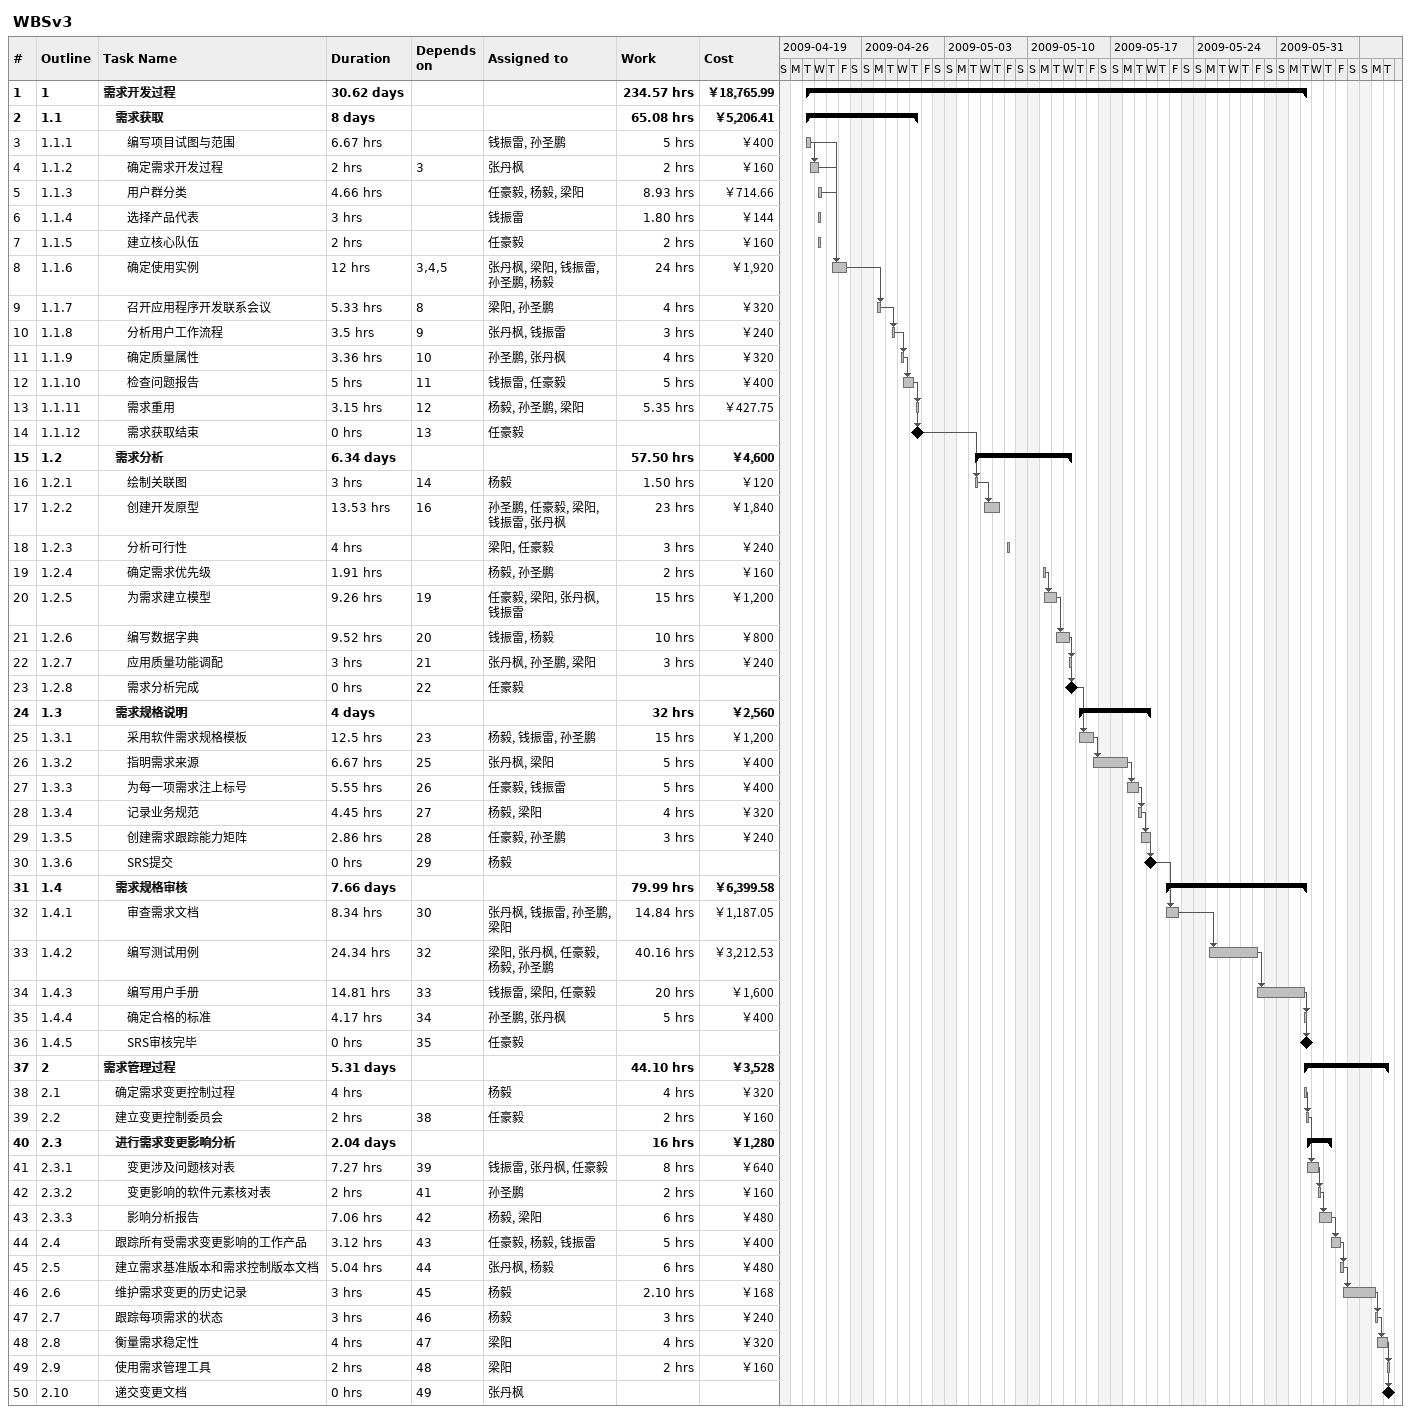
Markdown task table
WBSv3

| ID | WBS | Task | Duration | Start | Finish | Predecessors | Resources | Work (h) | Cost (￥) |
|---|---|---|---|---|---|---|---|---|---|
| 1 | 1 | **需求开发过程** | 30.62d | 2009-04-21 | 2009-06-02 |  |  | 234.57 | 18765.99 |
| 2 | 1.1 | **需求获取** | 8d | 2009-04-21 | 2009-04-30 |  |  | 65.08 | 5206.41 |
| 3 | 1.1.1 | 编写项目试图与范围 | 6.67h | 2009-04-21 | 2009-04-21 |  | 钱振雷, 孙圣鹏 | 5 | 400 |
| 4 | 1.1.2 | 确定需求开发过程 | 2h | 2009-04-21 | 2009-04-22 | 3 | 张丹枫 | 2 | 160 |
| 5 | 1.1.3 | 用户群分类 | 4.66h | 2009-04-22 | 2009-04-22 |  | 任豪毅, 杨毅, 梁阳 | 8.93 | 714.66 |
| 6 | 1.1.4 | 选择产品代表 | 3h | 2009-04-22 | 2009-04-22 |  | 钱振雷 | 1.80 | 144 |
| 7 | 1.1.5 | 建立核心队伍 | 2h | 2009-04-22 | 2009-04-22 |  | 任豪毅 | 2 | 160 |
| 8 | 1.1.6 | 确定使用实例 | 12h | 2009-04-23 | 2009-04-24 | 3, 4, 5 | 张丹枫, 梁阳, 钱振雷, 孙圣鹏, 杨毅 | 24 | 1920 |
| 9 | 1.1.7 | 召开应用程序开发联系会议 | 5.33h | 2009-04-27 | 2009-04-27 | 8 | 梁阳, 孙圣鹏 | 4 | 320 |
| 10 | 1.1.8 | 分析用户工作流程 | 3.5h | 2009-04-28 | 2009-04-28 | 9 | 张丹枫, 钱振雷 | 3 | 240 |
| 11 | 1.1.9 | 确定质量属性 | 3.36h | 2009-04-29 | 2009-04-29 | 10 | 孙圣鹏, 张丹枫 | 4 | 320 |
| 12 | 1.1.10 | 检查问题报告 | 5h | 2009-04-29 | 2009-04-30 | 11 | 钱振雷, 任豪毅 | 5 | 400 |
| 13 | 1.1.11 | 需求重用 | 3.15h | 2009-04-30 | 2009-04-30 | 12 | 杨毅, 孙圣鹏, 梁阳 | 5.35 | 427.75 |
| 14 | 1.1.12 | 需求获取结束 | 0h | 2009-04-30 | 2009-04-30 | 13 | 任豪毅 |  |  |
| 15 | 1.2 | **需求分析** | 6.34d | 2009-05-05 | 2009-05-13 |  |  | 57.50 | 4600 |
| 16 | 1.2.1 | 绘制关联图 | 3h | 2009-05-05 | 2009-05-05 | 14 | 杨毅 | 1.50 | 120 |
| 17 | 1.2.2 | 创建开发原型 | 13.53h | 2009-05-06 | 2009-05-07 | 16 | 孙圣鹏, 任豪毅, 梁阳, 钱振雷, 张丹枫 | 23 | 1840 |
| 18 | 1.2.3 | 分析可行性 | 4h | 2009-05-08 | 2009-05-08 |  | 梁阳, 任豪毅 | 3 | 240 |
| 19 | 1.2.4 | 确定需求优先级 | 1.91h | 2009-05-11 | 2009-05-11 |  | 杨毅, 孙圣鹏 | 2 | 160 |
| 20 | 1.2.5 | 为需求建立模型 | 9.26h | 2009-05-11 | 2009-05-12 | 19 | 任豪毅, 梁阳, 张丹枫, 钱振雷 | 15 | 1200 |
| 21 | 1.2.6 | 编写数据字典 | 9.52h | 2009-05-12 | 2009-05-13 | 20 | 钱振雷, 杨毅 | 10 | 800 |
| 22 | 1.2.7 | 应用质量功能调配 | 3h | 2009-05-13 | 2009-05-13 | 21 | 张丹枫, 孙圣鹏, 梁阳 | 3 | 240 |
| 23 | 1.2.8 | 需求分析完成 | 0h | 2009-05-13 | 2009-05-13 | 22 | 任豪毅 |  |  |
| 24 | 1.3 | **需求规格说明** | 4d | 2009-05-14 | 2009-05-20 |  |  | 32 | 2560 |
| 25 | 1.3.1 | 采用软件需求规格模板 | 12.5h | 2009-05-14 | 2009-05-15 | 23 | 杨毅, 钱振雷, 孙圣鹏 | 15 | 1200 |
| 26 | 1.3.2 | 指明需求来源 | 6.67h | 2009-05-15 | 2009-05-18 | 25 | 张丹枫, 梁阳 | 5 | 400 |
| 27 | 1.3.3 | 为每一项需求注上标号 | 5.55h | 2009-05-18 | 2009-05-19 | 26 | 任豪毅, 钱振雷 | 5 | 400 |
| 28 | 1.3.4 | 记录业务规范 | 4.45h | 2009-05-19 | 2009-05-19 | 27 | 杨毅, 梁阳 | 4 | 320 |
| 29 | 1.3.5 | 创建需求跟踪能力矩阵 | 2.86h | 2009-05-19 | 2009-05-20 | 28 | 任豪毅, 孙圣鹏 | 3 | 240 |
| 30 | 1.3.6 | SRS提交 | 0h | 2009-05-20 | 2009-05-20 | 29 | 杨毅 |  |  |
| 31 | 1.4 | **需求规格审核** | 7.66d | 2009-05-21 | 2009-06-02 |  |  | 79.99 | 6399.58 |
| 32 | 1.4.1 | 审查需求文档 | 8.34h | 2009-05-21 | 2009-05-22 | 30 | 张丹枫, 钱振雷, 孙圣鹏, 梁阳 | 14.84 | 1187.05 |
| 33 | 1.4.2 | 编写测试用例 | 24.34h | 2009-05-25 | 2009-05-29 | 32 | 梁阳, 张丹枫, 任豪毅, 杨毅, 孙圣鹏 | 40.16 | 3212.53 |
| 34 | 1.4.3 | 编写用户手册 | 14.81h | 2009-05-29 | 2009-06-02 | 33 | 钱振雷, 梁阳, 任豪毅 | 20 | 1600 |
| 35 | 1.4.4 | 确定合格的标准 | 4.17h | 2009-06-02 | 2009-06-02 | 34 | 孙圣鹏, 张丹枫 | 5 | 400 |
| 36 | 1.4.5 | SRS审核完毕 | 0h | 2009-06-02 | 2009-06-02 | 35 | 任豪毅 |  |  |
| 37 | 2 | **需求管理过程** | 5.31d | 2009-06-02 | 2009-06-09 |  |  | 44.10 | 3528 |
| 38 | 2.1 | 确定需求变更控制过程 | 4h | 2009-06-02 | 2009-06-02 |  | 杨毅 | 4 | 320 |
| 39 | 2.2 | 建立变更控制委员会 | 2h | 2009-06-02 | 2009-06-02 | 38 | 任豪毅 | 2 | 160 |
| 40 | 2.3 | **进行需求变更影响分析** | 2.04d | 2009-06-02 | 2009-06-04 |  |  | 16 | 1280 |
| 41 | 2.3.1 | 变更涉及问题核对表 | 7.27h | 2009-06-02 | 2009-06-03 | 39 | 钱振雷, 张丹枫, 任豪毅 | 8 | 640 |
| 42 | 2.3.2 | 变更影响的软件元素核对表 | 2h | 2009-06-03 | 2009-06-03 | 41 | 孙圣鹏 | 2 | 160 |
| 43 | 2.3.3 | 影响分析报告 | 7.06h | 2009-06-03 | 2009-06-04 | 42 | 杨毅, 梁阳 | 6 | 480 |
| 44 | 2.4 | 跟踪所有受需求变更影响的工作产品 | 3.12h | 2009-06-04 | 2009-06-05 | 43 | 任豪毅, 杨毅, 钱振雷 | 5 | 400 |
| 45 | 2.5 | 建立需求基准版本和需求控制版本文档 | 5.04h | 2009-06-05 | 2009-06-05 | 44 | 张丹枫, 杨毅 | 6 | 480 |
| 46 | 2.6 | 维护需求变更的历史记录 | 3h | 2009-06-05 | 2009-06-08 | 45 | 杨毅 | 2.10 | 168 |
| 47 | 2.7 | 跟踪每项需求的状态 | 3h | 2009-06-08 | 2009-06-08 | 46 | 杨毅 | 3 | 240 |
| 48 | 2.8 | 衡量需求稳定性 | 4h | 2009-06-08 | 2009-06-09 | 47 | 梁阳 | 4 | 320 |
| 49 | 2.9 | 使用需求管理工具 | 2h | 2009-06-09 | 2009-06-09 | 48 | 梁阳 | 2 | 160 |
| 50 | 2.10 | 递交变更文档 | 0h | 2009-06-09 | 2009-06-09 | 49 | 张丹枫 |  |  |
